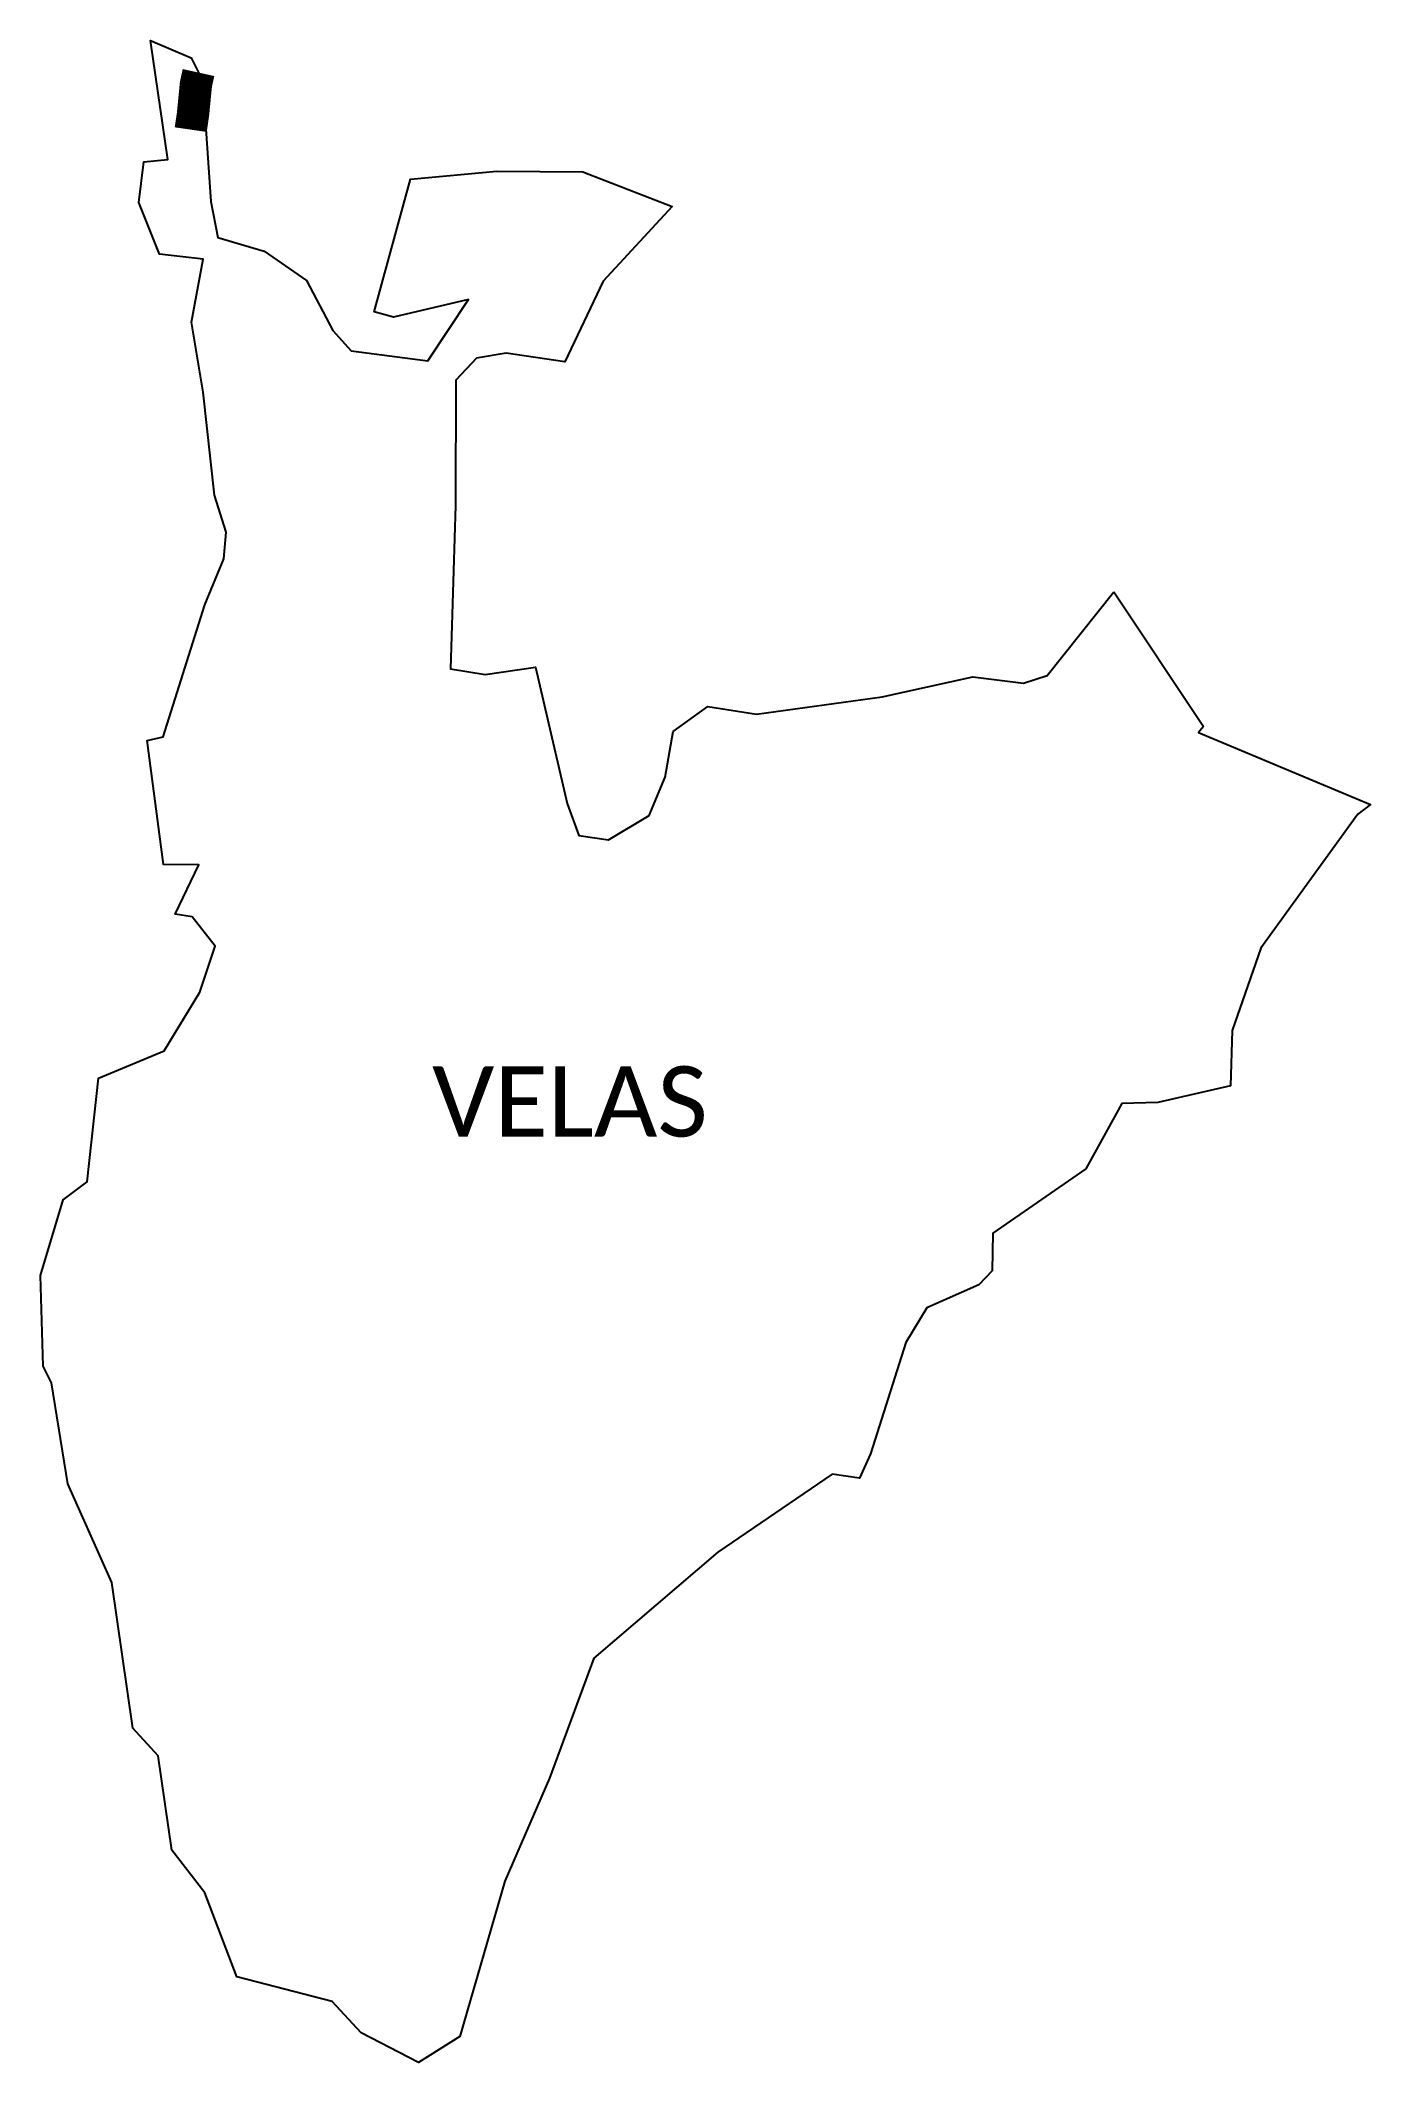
# Model space of a CAD drawing. Header units: metres. Extents: x 291233 to 293289, y 1984633 to 1987758.
import ezdxf

# ---------------------------------------------------------------- set-up
doc = ezdxf.new("R2010")
doc.units = ezdxf.units.M
doc.layers.add('ARTIFICIALLY PROTECTED', color=10, linetype='Continuous')
doc.layers.add('village', color=3, linetype='Continuous')
doc.styles.get("Standard").update_dxf_attribs({"font": 'simplex.shx'})

msp = doc.modelspace()

# ---------------------------------------------------------------- linework, layer by layer
at = {"layer": 'ARTIFICIALLY PROTECTED', "const_width": 50, "flags": 128}
msp.add_lwpolyline([(291477.8, 1987708), (291473.8, 1987690), (291469.4, 1987644.7), (291465.8, 1987619.8)], dxfattribs=at)
at = {"layer": 'village', "color": 3}
msp.add_lwpolyline([(293030.8, 1986697.2), (293023.2, 1986688.1), (293289.1, 1986576.8), (293269.7, 1986562.1), (293119.3, 1986354.8), (293075.3, 1986227.8), (293072.8, 1986142.2), (292960.1, 1986116.4), (292904.7, 1986114.7), (292848.9, 1986013.7), (292705.2, 1985914.3), (292704.5, 1985856), (292683.7, 1985834.4), (292603.4, 1985799.1), (292570.9, 1985745.4), (292516.4, 1985573.5), (292499.4, 1985535.5), (292457.2, 1985542), (292280.4, 1985421.6), (292088.6, 1985257.6), (292020.1, 1985072.3), (291951.4, 1984913.2), (291881.8, 1984673), (291817.8, 1984632.6), (291728.9, 1984678.7), (291684.2, 1984726.8), (291537.2, 1984765.3), (291487.5, 1984895), (291436.6, 1984960.9), (291415.3, 1985106.6), (291376.3, 1985149.6), (291343.8, 1985374.4), (291275.6, 1985526.8), (291250.4, 1985683.2), (291237.9, 1985708.9), (291233.5, 1985849.1), (291268.8, 1985966), (291305.7, 1985993.7), (291323, 1986154.1), (291424.9, 1986196.2), (291479.7, 1986286.6), (291503.7, 1986357.9), (291467.9, 1986403.3), (291441.9, 1986407.4), (291478.5, 1986483.5), (291423.6, 1986483.9), (291398.4, 1986675.7), (291423.1, 1986681.6), (291487.8, 1986885.3), (291516.9, 1986956.7), (291520.7, 1986997.7), (291502.6, 1987054.7), (291485, 1987213.9), (291467.1, 1987322.3), (291485.2, 1987419.8), (291417.7, 1987427.6), (291385.8, 1987507), (291393.1, 1987569.9), (291430.6, 1987573.8), (291403.4, 1987757.6), (291466.6, 1987730.8), (291483.8, 1987695.7), (291496.6, 1987508.8), (291507.9, 1987453.2), (291579.3, 1987432), (291644.8, 1987386.7), (291685.3, 1987309.5), (291713.9, 1987278.2), (291832, 1987262.5), (291895.2, 1987357.4), (291779, 1987330), (291749.5, 1987338), (291805.3, 1987543), (291938.7, 1987555.5), (292071.9, 1987554.7), (292210, 1987501.1), (292103.2, 1987385.6), (292043.7, 1987261.1), (291953.1, 1987274.4), (291907.6, 1987266.8), (291875.4, 1987232.8), (291875, 1987038.8), (291867.4, 1986786.5), (291921, 1986778), (291998.7, 1986789.3), (292047.6, 1986578.5), (292065.6, 1986528.7), (292111.5, 1986522.2), (292174, 1986560), (292199.2, 1986619.1), (292211.4, 1986689.8), (292265.1, 1986728.3), (292340.1, 1986716.3), (292534.1, 1986743.4), (292674.5, 1986774.4), (292752.7, 1986764.3), (292789.2, 1986776.1), (292892.6, 1986905.5)], dxfattribs=at)
at = {"layer": 'village', "color": 3, "flags": 128}
msp.add_lwpolyline([(292892.6, 1986905.5), (293030.8, 1986697.2)], dxfattribs=at)

# ---------------------------------------------------------------- texts
at = {"insert": (291838.8, 1986172.3), "char_height": 108.7, "attachment_point": 1}
msp.add_mtext_dynamic_manual_height_columns('{\\fCalibri|b0|i0|c0|p34;VELAS}', width=710.319, gutter_width=1, heights=[0], dxfattribs=at)

doc.saveas('drawing.dxf')
